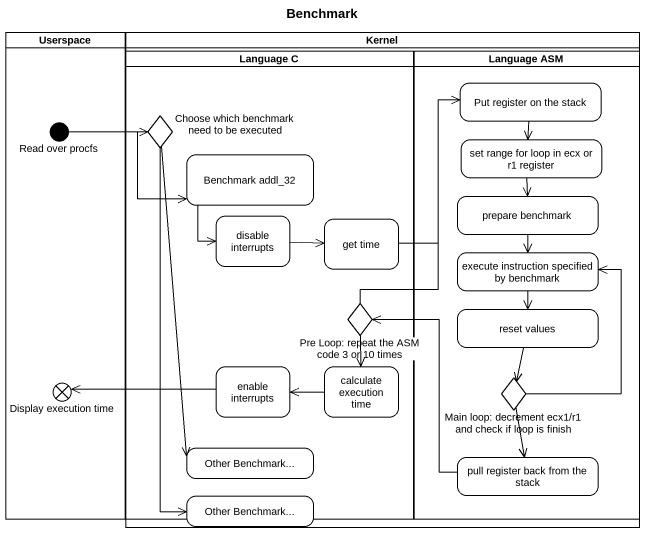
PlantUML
@startuml
title Benchmark
hide empty description
state Userspace <<partition>> {
  state "Read over procfs" as Read_over_procfs <<start>>
  state "Display execution time" as Display_execution_time <<end>>
}
state Kernel <<partition>> {
  state "Language C" as Language_C <<partition>> {
    state "Choose which benchmark need to be executed" as Choose_which_benchmark_need <<choice>>
    state "Benchmark addl_32" as Benchmark_addl_32
    state "disable interrupts" as disable_interrupts
    state "get time" as get_time
    state "Pre Loop: repeat the ASM code 3 or 10 times" as Pre_Loop_repeat_the_ASM <<choice>>
    state "enable interrupts" as enable_interrupts
    state "calculate execution time" as calculate_execution_time
    state "Other Benchmark..." as Other_Benchmark
  }
  state "Language ASM" as Language_ASM <<partition>> {
    state "Put register on the stack" as Put_register_on_the_stack
    state "set range for loop in ecx or r1 register" as set_range_for_loop_in_ecx
    state "prepare benchmark" as prepare_benchmark
    state "execute instruction specified by benchmark" as execute_instruction
    state "reset values" as reset_values
    state "Main loop: decrement ecx1/r1 and check if loop is finish" as Main_loop_decrement_ecx1_r1 <<choice>>
    state "pull register back from the stack" as pull_register_back_from_the
  }
  state "Other Benchmark..." as Other_Benchmark_2
}
Choose_which_benchmark_need -right-> Benchmark_addl_32
Choose_which_benchmark_need --> Other_Benchmark
Choose_which_benchmark_need --> Other_Benchmark_2
Put_register_on_the_stack --> set_range_for_loop_in_ecx
Read_over_procfs -right-> Choose_which_benchmark_need
Benchmark_addl_32 --> disable_interrupts
set_range_for_loop_in_ecx --> prepare_benchmark
prepare_benchmark --> execute_instruction
disable_interrupts -right-> get_time
get_time -up-> Put_register_on_the_stack
execute_instruction --> reset_values
Pre_Loop_repeat_the_ASM -up-> Put_register_on_the_stack
Pre_Loop_repeat_the_ASM --> calculate_execution_time
reset_values --> Main_loop_decrement_ecx1_r1
enable_interrupts -left-> Display_execution_time
calculate_execution_time -left-> enable_interrupts
Main_loop_decrement_ecx1_r1 -up-> execute_instruction
Main_loop_decrement_ecx1_r1 --> pull_register_back_from_the
pull_register_back_from_the -up-> Pre_Loop_repeat_the_ASM
@enduml
